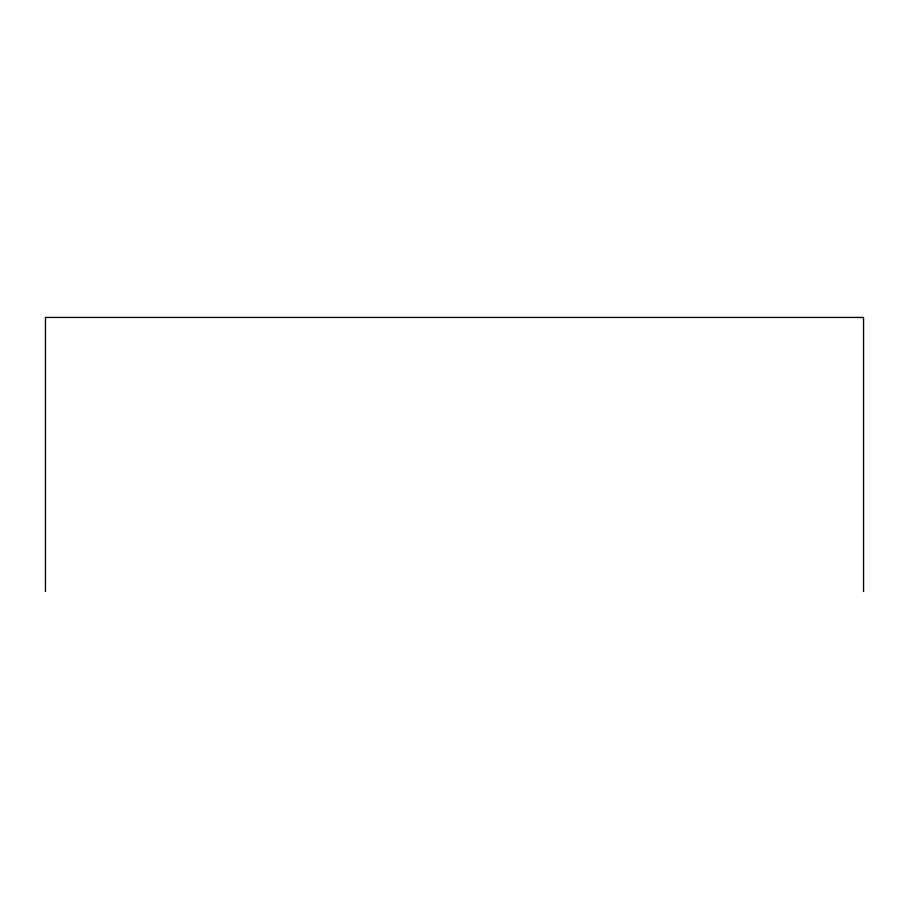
<?xml version="1.0" encoding="UTF-8"?>
<svg xmlns="http://www.w3.org/2000/svg" width="909" height="909" viewBox="0 0 909 909"><rect width="100%" height="100%" fill="white"/><g stroke="black" fill="none" stroke-linecap="round" stroke-linejoin="round"><path stroke-width="1.36" d="M863.55 591.566L863.55 317.434L45.45 317.434L45.45 591.566"/></g></svg>
